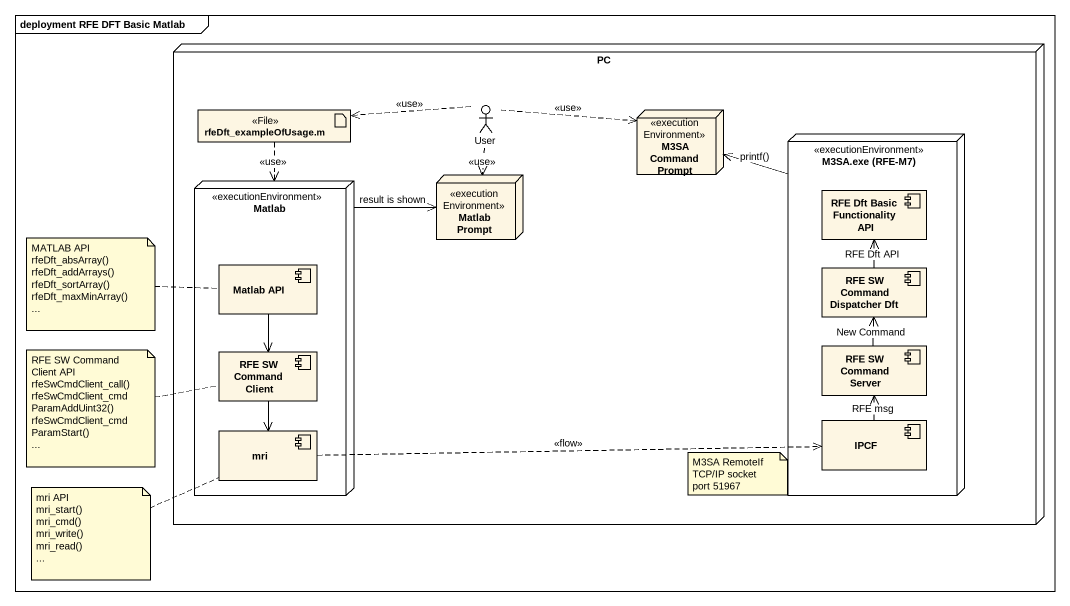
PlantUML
@startuml
mainframe deployment RFE DFT Basic Matlab
node PC {
  actor User
  artifact "rfeDft_exampleOfUsage.m" as rfeDft_exampleOfUsage_m <<File>>
  node "M3SA Command Prompt" as M3SA_Command_Prompt <<executionEnvironment>>
  node "M3SA.exe (RFE-M7)" as M3SA_exe_RFE_M7 <<executionEnvironment>> {
    component "RFE Dft Basic Functionality API" as RFE_Dft_Basic_Functionality
    component "RFE SW Command Dispatcher Dft" as RFE_SW_Command_Dispatcher
    component "RFE SW Command Server" as RFE_SW_Command_Server
    component IPCF
  }
  node Matlab <<executionEnvironment>> {
    component "Matlab API" as Matlab_API
    component "RFE SW Command Client" as RFE_SW_Command_Client
    component mri
  }
  node "Matlab Prompt" as Matlab_Prompt <<executionEnvironment>>
}
User .left.> rfeDft_exampleOfUsage_m : <<use>>
User .right.> M3SA_Command_Prompt : <<use>>
User ..> Matlab_Prompt : <<use>>
rfeDft_exampleOfUsage_m ..> Matlab : <<use>>
M3SA_exe_RFE_M7 -up-> M3SA_Command_Prompt : printf()
Matlab -up-> Matlab_Prompt : result is shown
Matlab_API --> RFE_SW_Command_Client
RFE_SW_Command_Dispatcher -up-> RFE_Dft_Basic_Functionality : RFE Dft API
RFE_SW_Command_Client --> mri
RFE_SW_Command_Server -up-> RFE_SW_Command_Dispatcher : New Command
mri .right.> IPCF : <<flow>>
IPCF -up-> RFE_SW_Command_Server : RFE msg
note left of Matlab_API
  MATLAB API
  rfeDft_absArray()
  rfeDft_addArrays()
  rfeDft_sortArray()
  rfeDft_maxMinArray()
  ~...
end note
note left of RFE_SW_Command_Client
  RFE SW Command Client API
  rfeSwCmdClient_call()
  rfeSwCmdClient_cmdParamAddUint32()
  rfeSwCmdClient_cmdParamStart()
  ~...
end note
note as N3
  M3SA RemoteIf TCP/IP socket port 51967
end note
note left of mri
  mri API
  mri_start()
  mri_cmd()
  mri_write()
  mri_read()
  ~...
end note
@enduml
